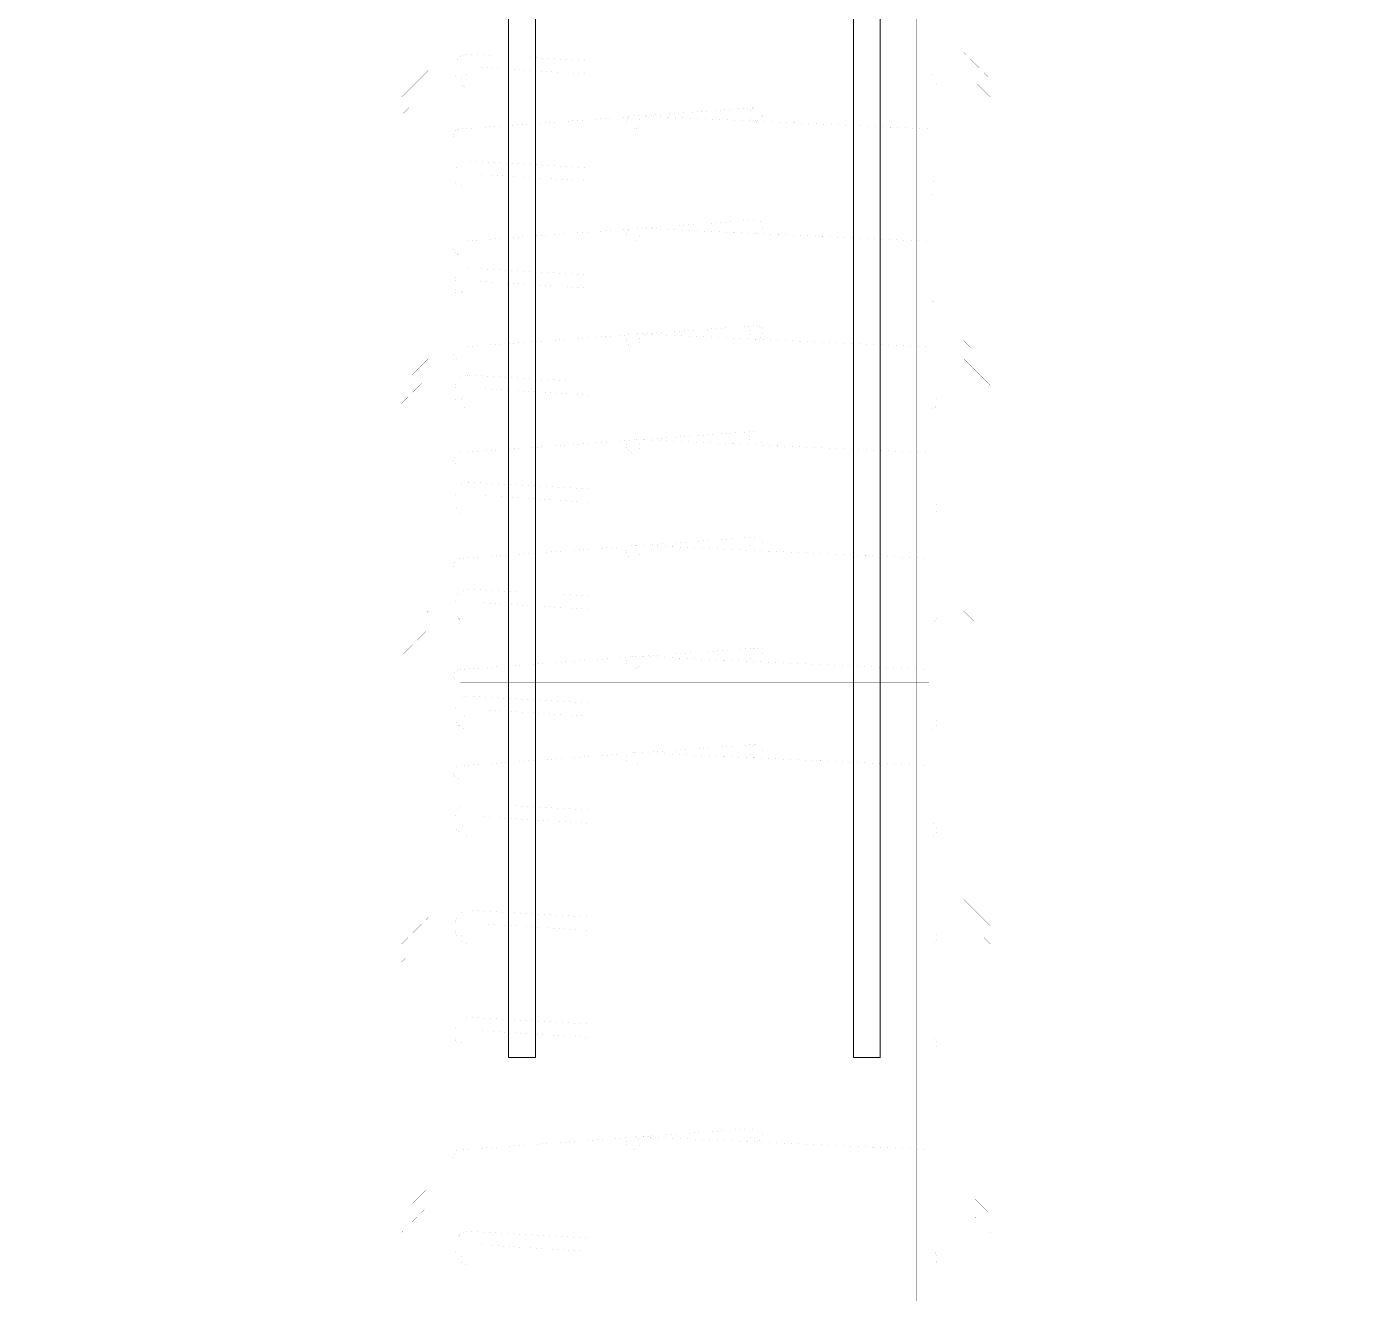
# Model space of a CAD drawing. Header units: millimetres. Extents: x -2171 to 1563, y -1758 to -1505.
# Drawn here: x 1394.287 to 1397.881, y -1597.589 to -1594.187 of the extents above; entities that cross this region are included whole.
import ezdxf

# ---------------------------------------------------------------- set-up
doc = ezdxf.new("R2010")
doc.units = ezdxf.units.MM
doc.linetypes.add('DOT', pattern=[0.025, 0, -0.025])
doc.layers.add('A-ANNO-DIMS', color=1, linetype='Continuous', lineweight=9)
doc.layers.add('Tablet', color=150, linetype='Continuous', true_color=0x0180ff)

msp = doc.modelspace()

# ---------------------------------------------------------------- linework, layer by layer
at = {"layer": 'A-ANNO-DIMS', "color": 94, "linetype": 'Continuous', "ltscale": 0.5}
for points in [[(1395.581, -1596.9561), (1395.581, -1592.9617)], [(1395.6529, -1592.9657), (1395.6529, -1596.9561)], [(1396.5067, -1596.9561), (1396.5067, -1592.9659)], [(1396.5786, -1592.9659), (1396.5786, -1596.9561)], [(1395.581, -1596.9561), (1395.6529, -1596.9561)], [(1396.5067, -1596.9561), (1396.5786, -1596.9561)]]:
    msp.add_lwpolyline(points, dxfattribs=at)
at = {"layer": 'Tablet', "color": 96, "true_color": 0x018001, "const_width": 0.0000431}
for points in [[(1395.563, -1592.7512), (1395.563, -1603.5324), (1395.4911, -1603.5324), (1395.4911, -1592.7512)], [(1396.111, -1592.7512), (1396.111, -1603.5324), (1396.0571, -1603.5324), (1396.0571, -1592.7512)], [(1396.677, -1592.7512), (1396.677, -1603.5324), (1396.6052, -1603.5324), (1396.6052, -1592.7512)], [(1395.335, -1594.1894), (1395.3108, -1594.2137)], [(1396.8331, -1594.1894), (1396.8573, -1594.2137)], [(1395.3653, -1594.2076), (1395.2934, -1594.2795)], [(1395.2987, -1594.2258), (1395.2934, -1594.231)], [(1396.8028, -1594.2076), (1396.8747, -1594.2795)], [(1396.8694, -1594.2258), (1396.8747, -1594.231)], [(1395.3471, -1594.2742), (1395.3229, -1594.2984)], [(1395.3653, -1594.256), (1395.3592, -1594.2621)], [(1395.4552, -1594.3324), (1395.4552, -1594.3288), (1395.4554, -1594.3263), (1395.456, -1594.3239), (1395.4571, -1594.3216), (1395.4585, -1594.3196), (1395.4603, -1594.3178), (1395.4624, -1594.3164), (1395.4646, -1594.3153), (1395.467, -1594.3147), (1395.4695, -1594.3145), (1396.7166, -1594.3145), (1396.7191, -1594.3147), (1396.7215, -1594.3153), (1396.7238, -1594.3164), (1396.7258, -1594.3178), (1396.7276, -1594.3196), (1396.729, -1594.3216), (1396.7301, -1594.3239), (1396.7307, -1594.3263), (1396.7309, -1594.3288), (1396.7309, -1594.336), (1396.7307, -1594.3385), (1396.7301, -1594.3409), (1396.729, -1594.3432), (1396.7276, -1594.3453), (1396.7258, -1594.347), (1396.7238, -1594.3485), (1396.7215, -1594.3495), (1396.7191, -1594.3502), (1396.7166, -1594.3504), (1395.4731, -1594.3504), (1395.4669, -1594.3498), (1395.4608, -1594.3482), (1395.4552, -1594.3456), (1395.45, -1594.342), (1395.4456, -1594.3376), (1395.442, -1594.3324), (1395.4394, -1594.3267), (1395.4377, -1594.3207), (1395.4372, -1594.3145), (1395.4372, -1594.2965), (1395.4377, -1594.2902), (1395.4394, -1594.2842), (1395.442, -1594.2785), (1395.4456, -1594.2734), (1395.45, -1594.269), (1395.4552, -1594.2654), (1395.4608, -1594.2627), (1395.4669, -1594.2611), (1395.4731, -1594.2605), (1395.7966, -1594.2785), (1395.7966, -1594.3145), (1395.5055, -1594.2965)], [(1396.8028, -1594.256), (1396.8089, -1594.2621)], [(1396.821, -1594.2742), (1396.8452, -1594.2984)], [(1395.3653, -1594.3044), (1395.2934, -1594.3763)], [(1395.3108, -1594.3105), (1395.2934, -1594.3279)], [(1396.8028, -1594.3044), (1396.8747, -1594.3763)], [(1396.8573, -1594.3105), (1396.8747, -1594.3279)], [(1395.3592, -1594.3589), (1395.335, -1594.3831)], [(1396.8089, -1594.3589), (1396.8331, -1594.3831)], [(1395.3653, -1594.4012), (1395.2934, -1594.4731)], [(1395.3229, -1594.3952), (1395.2987, -1594.4194)], [(1396.2458, -1594.4043), (1395.9354, -1594.4268)], [(1396.2638, -1594.4223), (1396.2634, -1594.4258), (1396.2624, -1594.4291), (1396.2607, -1594.4322), (1396.2585, -1594.435), (1396.2558, -1594.4372), (1396.2527, -1594.4389), (1396.2493, -1594.4399), (1396.2458, -1594.4402), (1396.2423, -1594.4399), (1396.2389, -1594.4389), (1396.2358, -1594.4372), (1396.2331, -1594.435), (1396.2308, -1594.4322), (1396.2292, -1594.4291), (1396.2282, -1594.4258), (1396.2278, -1594.4223), (1396.2282, -1594.4188), (1396.2292, -1594.4154), (1396.2308, -1594.4123), (1396.2331, -1594.4096), (1396.2358, -1594.4073), (1396.2389, -1594.4057), (1396.2423, -1594.4046), (1396.2458, -1594.4043), (1396.2493, -1594.4046), (1396.2527, -1594.4057), (1396.2558, -1594.4073), (1396.2585, -1594.4096), (1396.2607, -1594.4123), (1396.2624, -1594.4154), (1396.2634, -1594.4188), (1396.2638, -1594.4223)], [(1396.8028, -1594.4012), (1396.8747, -1594.4731)], [(1396.8452, -1594.3952), (1396.8694, -1594.4194)], [(1395.3653, -1594.4496), (1395.3471, -1594.4678)], [(1395.9051, -1594.429), (1395.4516, -1594.4618)], [(1395.9331, -1594.4438), (1395.9328, -1594.4473), (1395.9318, -1594.4507), (1395.9301, -1594.4538), (1395.9279, -1594.4565), (1395.9251, -1594.4588), (1395.922, -1594.4604), (1395.9187, -1594.4614), (1395.9152, -1594.4618), (1395.9117, -1594.4614), (1395.9083, -1594.4604), (1395.9052, -1594.4588), (1395.9025, -1594.4565), (1395.9002, -1594.4538), (1395.8986, -1594.4507), (1395.8975, -1594.4473), (1395.8972, -1594.4438), (1395.8975, -1594.4403), (1395.8986, -1594.437), (1395.9002, -1594.4338), (1395.9025, -1594.4311), (1395.9052, -1594.4289), (1395.9083, -1594.4272), (1395.9117, -1594.4262), (1395.9152, -1594.4259), (1395.9187, -1594.4262), (1395.922, -1594.4272), (1395.9251, -1594.4289), (1395.9279, -1594.4311), (1395.9301, -1594.4338), (1395.9318, -1594.437), (1395.9328, -1594.4403), (1395.9331, -1594.4438)], [(1395.9152, -1594.4259), (1396.713, -1594.4618)], [(1396.8028, -1594.4496), (1396.821, -1594.4678)], [(1395.335, -1594.4799), (1395.3108, -1594.5041)], [(1396.8331, -1594.4799), (1396.8573, -1594.5041)], [(1395.3653, -1594.498), (1395.2934, -1594.5699)], [(1395.2987, -1594.5162), (1395.2934, -1594.5215)], [(1396.8028, -1594.498), (1396.8747, -1594.5699)], [(1396.8694, -1594.5162), (1396.8747, -1594.5215)], [(1395.3653, -1594.5464), (1395.3592, -1594.5525)], [(1395.4552, -1594.6199), (1395.4552, -1594.6163), (1395.4554, -1594.6138), (1395.456, -1594.6114), (1395.4571, -1594.6091), (1395.4585, -1594.6071), (1395.4603, -1594.6053), (1395.4624, -1594.6039), (1395.4646, -1594.6028), (1395.467, -1594.6022), (1395.4695, -1594.602), (1396.7166, -1594.602), (1396.7191, -1594.6022), (1396.7215, -1594.6028), (1396.7238, -1594.6039), (1396.7258, -1594.6053), (1396.7276, -1594.6071), (1396.729, -1594.6091), (1396.7301, -1594.6114), (1396.7307, -1594.6138), (1396.7309, -1594.6163), (1396.7309, -1594.6235), (1396.7307, -1594.626), (1396.7301, -1594.6284), (1396.729, -1594.6307), (1396.7276, -1594.6328), (1396.7258, -1594.6345), (1396.7238, -1594.636), (1396.7215, -1594.637), (1396.7191, -1594.6377), (1396.7166, -1594.6379), (1395.4731, -1594.6379), (1395.4669, -1594.6373), (1395.4608, -1594.6357), (1395.4552, -1594.6331), (1395.45, -1594.6295), (1395.4456, -1594.6251), (1395.442, -1594.6199), (1395.4394, -1594.6142), (1395.4377, -1594.6082), (1395.4372, -1594.602), (1395.4372, -1594.584), (1395.4377, -1594.5777), (1395.4394, -1594.5717), (1395.442, -1594.566), (1395.4456, -1594.5609), (1395.45, -1594.5565), (1395.4552, -1594.5529), (1395.4608, -1594.5502), (1395.4669, -1594.5486), (1395.4731, -1594.548), (1395.7966, -1594.566), (1395.7966, -1594.602), (1395.5055, -1594.584)], [(1396.8028, -1594.5464), (1396.8089, -1594.5525)], [(1395.3653, -1594.5949), (1395.2934, -1594.6667)], [(1395.3471, -1594.5646), (1395.3229, -1594.5888)], [(1396.8028, -1594.5949), (1396.8747, -1594.6667)], [(1396.821, -1594.5646), (1396.8452, -1594.5888)], [(1394.2872, -1594.6199), (1395.2934, -1594.6199)], [(1395.3108, -1594.6009), (1395.2934, -1594.6183)], [(1396.8573, -1594.6009), (1396.8747, -1594.6183)], [(1397.8809, -1594.6199), (1396.8747, -1594.6199)], [(1395.3592, -1594.6493), (1395.335, -1594.6735)], [(1396.8089, -1594.6493), (1396.8331, -1594.6735)], [(1395.3653, -1594.6917), (1395.2934, -1594.7635)], [(1395.3229, -1594.6856), (1395.2987, -1594.7098)], [(1396.2458, -1594.7062), (1395.9354, -1594.7286)], [(1396.2638, -1594.7241), (1396.2634, -1594.7276), (1396.2624, -1594.731), (1396.2607, -1594.7341), (1396.2585, -1594.7368), (1396.2558, -1594.7391), (1396.2527, -1594.7407), (1396.2493, -1594.7418), (1396.2458, -1594.7421), (1396.2423, -1594.7418), (1396.2389, -1594.7407), (1396.2358, -1594.7391), (1396.2331, -1594.7368), (1396.2308, -1594.7341), (1396.2292, -1594.731), (1396.2282, -1594.7276), (1396.2278, -1594.7241), (1396.2282, -1594.7206), (1396.2292, -1594.7173), (1396.2308, -1594.7142), (1396.2331, -1594.7114), (1396.2358, -1594.7092), (1396.2389, -1594.7075), (1396.2423, -1594.7065), (1396.2458, -1594.7062), (1396.2493, -1594.7065), (1396.2527, -1594.7075), (1396.2558, -1594.7092), (1396.2585, -1594.7114), (1396.2607, -1594.7142), (1396.2624, -1594.7173), (1396.2634, -1594.7206), (1396.2638, -1594.7241)], [(1396.8028, -1594.6917), (1396.8747, -1594.7635)], [(1396.8452, -1594.6856), (1396.8694, -1594.7098)], [(1395.3653, -1594.7401), (1395.3471, -1594.7583)], [(1395.9051, -1594.7308), (1395.4516, -1594.7637)], [(1395.9331, -1594.7457), (1395.9328, -1594.7492), (1395.9318, -1594.7526), (1395.9301, -1594.7557), (1395.9279, -1594.7584), (1395.9251, -1594.7606), (1395.922, -1594.7623), (1395.9187, -1594.7633), (1395.9152, -1594.7637), (1395.9117, -1594.7633), (1395.9083, -1594.7623), (1395.9052, -1594.7606), (1395.9025, -1594.7584), (1395.9002, -1594.7557), (1395.8986, -1594.7526), (1395.8975, -1594.7492), (1395.8972, -1594.7457), (1395.8975, -1594.7422), (1395.8986, -1594.7388), (1395.9002, -1594.7357), (1395.9025, -1594.733), (1395.9052, -1594.7308), (1395.9083, -1594.7291), (1395.9117, -1594.7281), (1395.9152, -1594.7277), (1395.9187, -1594.7281), (1395.922, -1594.7291), (1395.9251, -1594.7308), (1395.9279, -1594.733), (1395.9301, -1594.7357), (1395.9318, -1594.7388), (1395.9328, -1594.7422), (1395.9331, -1594.7457)], [(1395.9152, -1594.7277), (1396.713, -1594.7637)], [(1396.8028, -1594.7401), (1396.821, -1594.7583)], [(1395.335, -1594.7704), (1395.3108, -1594.7946)], [(1396.8331, -1594.7704), (1396.8573, -1594.7946)], [(1395.3653, -1594.7885), (1395.2934, -1594.8604)], [(1395.2987, -1594.8067), (1395.2934, -1594.812)], [(1396.8028, -1594.7885), (1396.8747, -1594.8604)], [(1396.8694, -1594.8067), (1396.8747, -1594.812)], [(1395.3653, -1594.8369), (1395.3592, -1594.843)], [(1395.4552, -1594.9074), (1395.4552, -1594.9038), (1395.4554, -1594.9013), (1395.456, -1594.8989), (1395.4571, -1594.8966), (1395.4585, -1594.8946), (1395.4603, -1594.8928), (1395.4624, -1594.8914), (1395.4646, -1594.8903), (1395.467, -1594.8897), (1395.4695, -1594.8895), (1396.7166, -1594.8895), (1396.7191, -1594.8897), (1396.7215, -1594.8903), (1396.7238, -1594.8914), (1396.7258, -1594.8928), (1396.7276, -1594.8946), (1396.729, -1594.8966), (1396.7301, -1594.8989), (1396.7307, -1594.9013), (1396.7309, -1594.9038), (1396.7309, -1594.911), (1396.7307, -1594.9135), (1396.7301, -1594.9159), (1396.729, -1594.9182), (1396.7276, -1594.9203), (1396.7258, -1594.922), (1396.7238, -1594.9235), (1396.7215, -1594.9245), (1396.7191, -1594.9252), (1396.7166, -1594.9254), (1395.4731, -1594.9254), (1395.4669, -1594.9248), (1395.4608, -1594.9232), (1395.4552, -1594.9206), (1395.45, -1594.917), (1395.4456, -1594.9126), (1395.442, -1594.9074), (1395.4394, -1594.9017), (1395.4377, -1594.8957), (1395.4372, -1594.8895), (1395.4372, -1594.8715), (1395.4377, -1594.8652), (1395.4394, -1594.8592), (1395.442, -1594.8535), (1395.4456, -1594.8484), (1395.45, -1594.844), (1395.4552, -1594.8404), (1395.4608, -1594.8377), (1395.4669, -1594.8361), (1395.4731, -1594.8355), (1395.7966, -1594.8535), (1395.7966, -1594.8895), (1395.5055, -1594.8715)], [(1396.8028, -1594.8369), (1396.8089, -1594.843)], [(1395.3653, -1594.8853), (1395.2934, -1594.9572)], [(1395.3471, -1594.8551), (1395.3229, -1594.8793)], [(1396.8028, -1594.8853), (1396.8747, -1594.9572)], [(1396.821, -1594.8551), (1396.8452, -1594.8793)], [(1395.3108, -1594.8914), (1395.2934, -1594.9088)], [(1396.8573, -1594.8914), (1396.8747, -1594.9088)], [(1395.3592, -1594.9398), (1395.335, -1594.964)], [(1396.8089, -1594.9398), (1396.8331, -1594.964)], [(1395.3653, -1594.9821), (1395.2934, -1595.054)], [(1395.3229, -1594.9761), (1395.2987, -1595.0003)], [(1396.2458, -1594.9901), (1395.9354, -1595.0125)], [(1396.2638, -1595.008), (1396.2634, -1595.0116), (1396.2624, -1595.0149), (1396.2607, -1595.018), (1396.2585, -1595.0208), (1396.2558, -1595.023), (1396.2527, -1595.0246), (1396.2493, -1595.0257), (1396.2458, -1595.026), (1396.2423, -1595.0257), (1396.2389, -1595.0246), (1396.2358, -1595.023), (1396.2331, -1595.0208), (1396.2308, -1595.018), (1396.2292, -1595.0149), (1396.2282, -1595.0116), (1396.2278, -1595.008), (1396.2282, -1595.0045), (1396.2292, -1595.0012), (1396.2308, -1594.9981), (1396.2331, -1594.9953), (1396.2358, -1594.9931), (1396.2389, -1594.9914), (1396.2423, -1594.9904), (1396.2458, -1594.9901), (1396.2493, -1594.9904), (1396.2527, -1594.9914), (1396.2558, -1594.9931), (1396.2585, -1594.9953), (1396.2607, -1594.9981), (1396.2624, -1595.0012), (1396.2634, -1595.0045), (1396.2638, -1595.008)], [(1396.8028, -1594.9821), (1396.8747, -1595.054)], [(1396.8452, -1594.9761), (1396.8694, -1595.0003)], [(1395.3653, -1595.0305), (1395.3471, -1595.0487)], [(1395.9051, -1595.0147), (1395.4516, -1595.0476)], [(1395.9331, -1595.0296), (1395.9328, -1595.0331), (1395.9318, -1595.0365), (1395.9301, -1595.0396), (1395.9279, -1595.0423), (1395.9251, -1595.0445), (1395.922, -1595.0462), (1395.9187, -1595.0472), (1395.9152, -1595.0476), (1395.9117, -1595.0472), (1395.9083, -1595.0462), (1395.9052, -1595.0445), (1395.9025, -1595.0423), (1395.9002, -1595.0396), (1395.8986, -1595.0365), (1395.8975, -1595.0331), (1395.8972, -1595.0296), (1395.8975, -1595.0261), (1395.8986, -1595.0227), (1395.9002, -1595.0196), (1395.9025, -1595.0169), (1395.9052, -1595.0147), (1395.9083, -1595.013), (1395.9117, -1595.012), (1395.9152, -1595.0116), (1395.9187, -1595.012), (1395.922, -1595.013), (1395.9251, -1595.0147), (1395.9279, -1595.0169), (1395.9301, -1595.0196), (1395.9318, -1595.0227), (1395.9328, -1595.0261), (1395.9331, -1595.0296)], [(1395.9152, -1595.0116), (1396.713, -1595.0476)], [(1396.8028, -1595.0305), (1396.821, -1595.0487)], [(1395.335, -1595.0608), (1395.3108, -1595.085)], [(1396.8331, -1595.0608), (1396.8573, -1595.085)], [(1395.3653, -1595.0789), (1395.2934, -1595.1508)], [(1395.2987, -1595.0971), (1395.2934, -1595.1024)], [(1396.8028, -1595.0789), (1396.8747, -1595.1508)], [(1396.8694, -1595.0971), (1396.8747, -1595.1024)], [(1395.3653, -1595.1274), (1395.3592, -1595.1334)], [(1395.4552, -1595.1949), (1395.4552, -1595.1913), (1395.4554, -1595.1888), (1395.456, -1595.1864), (1395.4571, -1595.1841), (1395.4585, -1595.1821), (1395.4603, -1595.1803), (1395.4624, -1595.1789), (1395.4646, -1595.1778), (1395.467, -1595.1772), (1395.4695, -1595.177), (1396.7166, -1595.177), (1396.7191, -1595.1772), (1396.7215, -1595.1778), (1396.7238, -1595.1789), (1396.7258, -1595.1803), (1396.7276, -1595.1821), (1396.729, -1595.1841), (1396.7301, -1595.1864), (1396.7307, -1595.1888), (1396.7309, -1595.1913), (1396.7309, -1595.1985), (1396.7307, -1595.201), (1396.7301, -1595.2034), (1396.729, -1595.2057), (1396.7276, -1595.2078), (1396.7258, -1595.2095), (1396.7238, -1595.211), (1396.7215, -1595.212), (1396.7191, -1595.2127), (1396.7166, -1595.2129), (1395.4731, -1595.2129), (1395.4669, -1595.2123), (1395.4608, -1595.2107), (1395.4552, -1595.2081), (1395.45, -1595.2045), (1395.4456, -1595.2001), (1395.442, -1595.1949), (1395.4394, -1595.1892), (1395.4377, -1595.1832), (1395.4372, -1595.177), (1395.4372, -1595.159), (1395.4377, -1595.1527), (1395.4394, -1595.1467), (1395.442, -1595.141), (1395.4456, -1595.1359), (1395.45, -1595.1315), (1395.4552, -1595.1279), (1395.4608, -1595.1252), (1395.4669, -1595.1236), (1395.4731, -1595.123), (1395.7966, -1595.141), (1395.7966, -1595.177), (1395.5055, -1595.159)], [(1396.8028, -1595.1274), (1396.8089, -1595.1334)], [(1395.3471, -1595.1455), (1395.3229, -1595.1697)], [(1396.821, -1595.1455), (1396.8452, -1595.1697)], [(1395.3653, -1595.1758), (1395.2934, -1595.2476)], [(1395.3108, -1595.1818), (1395.2934, -1595.1992)], [(1396.8028, -1595.1758), (1396.8747, -1595.2476)], [(1396.8573, -1595.1818), (1396.8747, -1595.1992)], [(1395.3592, -1595.2302), (1395.335, -1595.2544)], [(1396.8089, -1595.2302), (1396.8331, -1595.2544)], [(1395.3653, -1595.2726), (1395.2934, -1595.3445)], [(1395.3229, -1595.2665), (1395.2987, -1595.2908)], [(1396.2458, -1595.274), (1395.9354, -1595.2965)], [(1396.2638, -1595.292), (1396.2634, -1595.2955), (1396.2624, -1595.2988), (1396.2607, -1595.3019), (1396.2585, -1595.3047), (1396.2558, -1595.3069), (1396.2527, -1595.3086), (1396.2493, -1595.3096), (1396.2458, -1595.3099), (1396.2423, -1595.3096), (1396.2389, -1595.3086), (1396.2358, -1595.3069), (1396.2331, -1595.3047), (1396.2308, -1595.3019), (1396.2292, -1595.2988), (1396.2282, -1595.2955), (1396.2278, -1595.292), (1396.2282, -1595.2884), (1396.2292, -1595.2851), (1396.2308, -1595.282), (1396.2331, -1595.2792), (1396.2358, -1595.277), (1396.2389, -1595.2753), (1396.2423, -1595.2743), (1396.2458, -1595.274), (1396.2493, -1595.2743), (1396.2527, -1595.2753), (1396.2558, -1595.277), (1396.2585, -1595.2792), (1396.2607, -1595.282), (1396.2624, -1595.2851), (1396.2634, -1595.2884), (1396.2638, -1595.292)], [(1396.8028, -1595.2726), (1396.8747, -1595.3445)], [(1396.8452, -1595.2665), (1396.8694, -1595.2908)], [(1395.9051, -1595.2986), (1395.4516, -1595.3315)], [(1395.9331, -1595.3135), (1395.9328, -1595.317), (1395.9318, -1595.3204), (1395.9301, -1595.3235), (1395.9279, -1595.3262), (1395.9251, -1595.3285), (1395.922, -1595.3301), (1395.9187, -1595.3311), (1395.9152, -1595.3315), (1395.9117, -1595.3311), (1395.9083, -1595.3301), (1395.9052, -1595.3285), (1395.9025, -1595.3262), (1395.9002, -1595.3235), (1395.8986, -1595.3204), (1395.8975, -1595.317), (1395.8972, -1595.3135), (1395.8975, -1595.31), (1395.8986, -1595.3066), (1395.9002, -1595.3035), (1395.9025, -1595.3008), (1395.9052, -1595.2986), (1395.9083, -1595.2969), (1395.9117, -1595.2959), (1395.9152, -1595.2955), (1395.9187, -1595.2959), (1395.922, -1595.2969), (1395.9251, -1595.2986), (1395.9279, -1595.3008), (1395.9301, -1595.3035), (1395.9318, -1595.3066), (1395.9328, -1595.31), (1395.9331, -1595.3135)], [(1395.9152, -1595.2955), (1396.713, -1595.3315)], [(1395.335, -1595.3513), (1395.3108, -1595.3755)], [(1395.3653, -1595.321), (1395.3471, -1595.3392)], [(1396.8028, -1595.321), (1396.821, -1595.3392)], [(1396.8331, -1595.3513), (1396.8573, -1595.3755)], [(1395.3653, -1595.3694), (1395.2934, -1595.4413)], [(1395.2987, -1595.3876), (1395.2934, -1595.3929)], [(1396.8028, -1595.3694), (1396.8747, -1595.4413)], [(1396.8694, -1595.3876), (1396.8747, -1595.3929)], [(1395.3653, -1595.4178), (1395.3592, -1595.4239)], [(1395.4552, -1595.4824), (1395.4552, -1595.4788), (1395.4554, -1595.4763), (1395.456, -1595.4739), (1395.4571, -1595.4716), (1395.4585, -1595.4696), (1395.4603, -1595.4678), (1395.4624, -1595.4664), (1395.4646, -1595.4653), (1395.467, -1595.4647), (1395.4695, -1595.4645), (1396.7166, -1595.4645), (1396.7191, -1595.4647), (1396.7215, -1595.4653), (1396.7238, -1595.4664), (1396.7258, -1595.4678), (1396.7276, -1595.4696), (1396.729, -1595.4716), (1396.7301, -1595.4739), (1396.7307, -1595.4763), (1396.7309, -1595.4788), (1396.7309, -1595.486), (1396.7307, -1595.4885), (1396.7301, -1595.4909), (1396.729, -1595.4932), (1396.7276, -1595.4953), (1396.7258, -1595.497), (1396.7238, -1595.4985), (1396.7215, -1595.4995), (1396.7191, -1595.5002), (1396.7166, -1595.5004), (1395.4731, -1595.5004), (1395.4669, -1595.4998), (1395.4608, -1595.4982), (1395.4552, -1595.4956), (1395.45, -1595.492), (1395.4456, -1595.4876), (1395.442, -1595.4824), (1395.4394, -1595.4767), (1395.4377, -1595.4707), (1395.4372, -1595.4645), (1395.4372, -1595.4465), (1395.4377, -1595.4402), (1395.4394, -1595.4342), (1395.442, -1595.4285), (1395.4456, -1595.4234), (1395.45, -1595.419), (1395.4552, -1595.4154), (1395.4608, -1595.4127), (1395.4669, -1595.4111), (1395.4731, -1595.4105), (1395.7966, -1595.4285), (1395.7966, -1595.4645), (1395.5055, -1595.4465)], [(1396.8028, -1595.4178), (1396.8089, -1595.4239)], [(1395.3471, -1595.436), (1395.3229, -1595.4602)], [(1396.821, -1595.436), (1396.8452, -1595.4602)], [(1395.3653, -1595.4662), (1395.2934, -1595.5381)], [(1395.3108, -1595.4723), (1395.2934, -1595.4897)], [(1396.8028, -1595.4662), (1396.8747, -1595.5381)], [(1396.8573, -1595.4723), (1396.8747, -1595.4897)], [(1395.3592, -1595.5207), (1395.335, -1595.5449)], [(1396.8089, -1595.5207), (1396.8331, -1595.5449)], [(1395.3653, -1595.563), (1395.2934, -1595.6349)], [(1395.3229, -1595.557), (1395.2987, -1595.5812)], [(1396.2458, -1595.5579), (1395.9354, -1595.5804)], [(1396.2638, -1595.5759), (1396.2634, -1595.5794), (1396.2624, -1595.5827), (1396.2607, -1595.5858), (1396.2585, -1595.5886), (1396.2558, -1595.5908), (1396.2527, -1595.5925), (1396.2493, -1595.5935), (1396.2458, -1595.5938), (1396.2423, -1595.5935), (1396.2389, -1595.5925), (1396.2358, -1595.5908), (1396.2331, -1595.5886), (1396.2308, -1595.5858), (1396.2292, -1595.5827), (1396.2282, -1595.5794), (1396.2278, -1595.5759), (1396.2282, -1595.5724), (1396.2292, -1595.569), (1396.2308, -1595.5659), (1396.2331, -1595.5632), (1396.2358, -1595.5609), (1396.2389, -1595.5593), (1396.2423, -1595.5582), (1396.2458, -1595.5579), (1396.2493, -1595.5582), (1396.2527, -1595.5593), (1396.2558, -1595.5609), (1396.2585, -1595.5632), (1396.2607, -1595.5659), (1396.2624, -1595.569), (1396.2634, -1595.5724), (1396.2638, -1595.5759)], [(1396.8028, -1595.563), (1396.8747, -1595.6349)], [(1396.8452, -1595.557), (1396.8694, -1595.5812)], [(1395.9051, -1595.5826), (1395.4516, -1595.6154)], [(1395.9331, -1595.5974), (1395.9328, -1595.6009), (1395.9318, -1595.6043), (1395.9301, -1595.6074), (1395.9279, -1595.6101), (1395.9251, -1595.6124), (1395.922, -1595.614), (1395.9187, -1595.615), (1395.9152, -1595.6154), (1395.9117, -1595.615), (1395.9083, -1595.614), (1395.9052, -1595.6124), (1395.9025, -1595.6101), (1395.9002, -1595.6074), (1395.8986, -1595.6043), (1395.8975, -1595.6009), (1395.8972, -1595.5974), (1395.8975, -1595.5939), (1395.8986, -1595.5905), (1395.9002, -1595.5874), (1395.9025, -1595.5847), (1395.9052, -1595.5825), (1395.9083, -1595.5808), (1395.9117, -1595.5798), (1395.9152, -1595.5795), (1395.9187, -1595.5798), (1395.922, -1595.5808), (1395.9251, -1595.5825), (1395.9279, -1595.5847), (1395.9301, -1595.5874), (1395.9318, -1595.5905), (1395.9328, -1595.5939), (1395.9331, -1595.5974)], [(1395.9152, -1595.5795), (1396.713, -1595.6154)], [(1395.335, -1595.6417), (1395.3108, -1595.6659)], [(1395.3653, -1595.6114), (1395.3471, -1595.6296)], [(1396.8028, -1595.6114), (1396.821, -1595.6296)], [(1396.8331, -1595.6417), (1396.8573, -1595.6659)], [(1395.3653, -1595.6599), (1395.2934, -1595.7317)], [(1395.2987, -1595.678), (1395.2934, -1595.6833)], [(1396.8028, -1595.6599), (1396.8747, -1595.7317)], [(1396.8694, -1595.678), (1396.8747, -1595.6833)], [(1395.3653, -1595.7083), (1395.3592, -1595.7143)], [(1395.4552, -1595.7699), (1395.4552, -1595.7663), (1395.4554, -1595.7638), (1395.456, -1595.7614), (1395.4571, -1595.7591), (1395.4585, -1595.7571), (1395.4603, -1595.7553), (1395.4624, -1595.7539), (1395.4646, -1595.7528), (1395.467, -1595.7522), (1395.4695, -1595.752), (1396.7166, -1595.752), (1396.7191, -1595.7522), (1396.7215, -1595.7528), (1396.7238, -1595.7539), (1396.7258, -1595.7553), (1396.7276, -1595.7571), (1396.729, -1595.7591), (1396.7301, -1595.7614), (1396.7307, -1595.7638), (1396.7309, -1595.7663), (1396.7309, -1595.7735), (1396.7307, -1595.776), (1396.7301, -1595.7784), (1396.729, -1595.7807), (1396.7276, -1595.7828), (1396.7258, -1595.7845), (1396.7238, -1595.786), (1396.7215, -1595.787), (1396.7191, -1595.7877), (1396.7166, -1595.7879), (1395.4731, -1595.7879), (1395.4669, -1595.7873), (1395.4608, -1595.7857), (1395.4552, -1595.7831), (1395.45, -1595.7795), (1395.4456, -1595.7751), (1395.442, -1595.7699), (1395.4394, -1595.7642), (1395.4377, -1595.7582), (1395.4372, -1595.752), (1395.4372, -1595.734), (1395.4377, -1595.7277), (1395.4394, -1595.7217), (1395.442, -1595.716), (1395.4456, -1595.7109), (1395.45, -1595.7065), (1395.4552, -1595.7029), (1395.4608, -1595.7002), (1395.4669, -1595.6986), (1395.4731, -1595.698), (1395.7966, -1595.716), (1395.7966, -1595.752), (1395.5055, -1595.734)], [(1396.8028, -1595.7083), (1396.8089, -1595.7143)], [(1395.3471, -1595.7264), (1395.3229, -1595.7506)], [(1396.821, -1595.7264), (1396.8452, -1595.7506)], [(1395.3653, -1595.7567), (1395.2934, -1595.8285)], [(1395.3108, -1595.7627), (1395.2934, -1595.7801)], [(1396.8028, -1595.7567), (1396.8747, -1595.8285)], [(1396.8573, -1595.7627), (1396.8747, -1595.7801)], [(1395.3592, -1595.8112), (1395.335, -1595.8354)], [(1396.8089, -1595.8112), (1396.8331, -1595.8354)], [(1395.3653, -1595.8535), (1395.2934, -1595.9254)], [(1395.3229, -1595.8475), (1395.2987, -1595.8717)], [(1396.2458, -1595.8562), (1395.9354, -1595.8786)], [(1396.2638, -1595.8741), (1396.2634, -1595.8776), (1396.2624, -1595.881), (1396.2607, -1595.8841), (1396.2585, -1595.8868), (1396.2558, -1595.8891), (1396.2527, -1595.8907), (1396.2493, -1595.8918), (1396.2458, -1595.8921), (1396.2423, -1595.8918), (1396.2389, -1595.8907), (1396.2358, -1595.8891), (1396.2331, -1595.8868), (1396.2308, -1595.8841), (1396.2292, -1595.881), (1396.2282, -1595.8776), (1396.2278, -1595.8741), (1396.2282, -1595.8706), (1396.2292, -1595.8673), (1396.2308, -1595.8642), (1396.2331, -1595.8614), (1396.2358, -1595.8592), (1396.2389, -1595.8575), (1396.2423, -1595.8565), (1396.2458, -1595.8562), (1396.2493, -1595.8565), (1396.2527, -1595.8575), (1396.2558, -1595.8592), (1396.2585, -1595.8614), (1396.2607, -1595.8642), (1396.2624, -1595.8673), (1396.2634, -1595.8706), (1396.2638, -1595.8741)], [(1396.8028, -1595.8535), (1396.8747, -1595.9254)], [(1396.8452, -1595.8475), (1396.8694, -1595.8717)], [(1395.9051, -1595.8808), (1395.4516, -1595.9137)], [(1395.9331, -1595.8957), (1395.9328, -1595.8992), (1395.9318, -1595.9026), (1395.9301, -1595.9057), (1395.9279, -1595.9084), (1395.9251, -1595.9106), (1395.922, -1595.9123), (1395.9187, -1595.9133), (1395.9152, -1595.9137), (1395.9117, -1595.9133), (1395.9083, -1595.9123), (1395.9052, -1595.9106), (1395.9025, -1595.9084), (1395.9002, -1595.9057), (1395.8986, -1595.9026), (1395.8975, -1595.8992), (1395.8972, -1595.8957), (1395.8975, -1595.8922), (1395.8986, -1595.8888), (1395.9002, -1595.8857), (1395.9025, -1595.883), (1395.9052, -1595.8808), (1395.9083, -1595.8791), (1395.9117, -1595.8781), (1395.9152, -1595.8777), (1395.9187, -1595.8781), (1395.922, -1595.8791), (1395.9251, -1595.8808), (1395.9279, -1595.883), (1395.9301, -1595.8857), (1395.9318, -1595.8888), (1395.9328, -1595.8922), (1395.9331, -1595.8957)], [(1395.9152, -1595.8777), (1396.713, -1595.9137)], [(1395.3653, -1595.9019), (1395.3471, -1595.9201)], [(1396.8028, -1595.9019), (1396.821, -1595.9201)], [(1395.3653, -1595.9503), (1395.2934, -1596.0222)], [(1395.335, -1595.9322), (1395.3108, -1595.9564)], [(1396.8028, -1595.9503), (1396.8747, -1596.0222)], [(1396.8331, -1595.9322), (1396.8573, -1595.9564)], [(1395.2987, -1595.9685), (1395.2934, -1595.9738)], [(1395.3653, -1595.9987), (1395.3592, -1596.0048)], [(1395.4552, -1596.0574), (1395.4552, -1596.0538), (1395.4554, -1596.0513), (1395.456, -1596.0489), (1395.4571, -1596.0466), (1395.4585, -1596.0446), (1395.4603, -1596.0428), (1395.4624, -1596.0414), (1395.4646, -1596.0403), (1395.467, -1596.0397), (1395.4695, -1596.0394), (1396.7166, -1596.0394), (1396.7191, -1596.0397), (1396.7215, -1596.0403), (1396.7238, -1596.0414), (1396.7258, -1596.0428), (1396.7276, -1596.0446), (1396.729, -1596.0466), (1396.7301, -1596.0489), (1396.7307, -1596.0513), (1396.7309, -1596.0538), (1396.7309, -1596.061), (1396.7307, -1596.0635), (1396.7301, -1596.0659), (1396.729, -1596.0682), (1396.7276, -1596.0703), (1396.7258, -1596.072), (1396.7238, -1596.0735), (1396.7215, -1596.0745), (1396.7191, -1596.0752), (1396.7166, -1596.0754), (1395.4731, -1596.0754), (1395.4669, -1596.0748), (1395.4608, -1596.0732), (1395.4552, -1596.0706), (1395.45, -1596.067), (1395.4456, -1596.0625), (1395.442, -1596.0574), (1395.4394, -1596.0517), (1395.4377, -1596.0457), (1395.4372, -1596.0394), (1395.4372, -1596.0215), (1395.4377, -1596.0152), (1395.4394, -1596.0092), (1395.442, -1596.0035), (1395.4456, -1595.9984), (1395.45, -1595.994), (1395.4552, -1595.9904), (1395.4608, -1595.9877), (1395.4669, -1595.9861), (1395.4731, -1595.9855), (1395.7966, -1596.0035), (1395.7966, -1596.0394), (1395.5055, -1596.0215)], [(1396.8028, -1595.9987), (1396.8089, -1596.0048)], [(1396.8694, -1595.9685), (1396.8747, -1595.9738)], [(1395.3471, -1596.0169), (1395.3229, -1596.0411)], [(1396.821, -1596.0169), (1396.8452, -1596.0411)], [(1395.3653, -1596.0471), (1395.2934, -1596.119)], [(1395.3108, -1596.0532), (1395.2934, -1596.0706)], [(1396.8028, -1596.0471), (1396.8747, -1596.119)], [(1396.8573, -1596.0532), (1396.8747, -1596.0706)], [(1395.3592, -1596.1016), (1395.335, -1596.1258)], [(1396.8089, -1596.1016), (1396.8331, -1596.1258)], [(1395.3653, -1596.1439), (1395.2934, -1596.2158)], [(1395.3229, -1596.1379), (1395.2987, -1596.1621)], [(1395.9051, -1596.1396), (1395.4516, -1596.1724)], [(1395.9331, -1596.1544), (1395.9328, -1596.158), (1395.9318, -1596.1613), (1395.9301, -1596.1644), (1395.9279, -1596.1672), (1395.9251, -1596.1694), (1395.922, -1596.1711), (1395.9187, -1596.1721), (1395.9152, -1596.1724), (1395.9117, -1596.1721), (1395.9083, -1596.1711), (1395.9052, -1596.1694), (1395.9025, -1596.1672), (1395.9002, -1596.1644), (1395.8986, -1596.1613), (1395.8975, -1596.158), (1395.8972, -1596.1544), (1395.8975, -1596.1509), (1395.8986, -1596.1476), (1395.9002, -1596.1445), (1395.9025, -1596.1417), (1395.9052, -1596.1395), (1395.9083, -1596.1378), (1395.9117, -1596.1368), (1395.9152, -1596.1365), (1395.9187, -1596.1368), (1395.922, -1596.1378), (1395.9251, -1596.1395), (1395.9279, -1596.1417), (1395.9301, -1596.1445), (1395.9318, -1596.1476), (1395.9328, -1596.1509), (1395.9331, -1596.1544)], [(1395.9152, -1596.1365), (1396.713, -1596.1724)], [(1396.2458, -1596.1149), (1395.9354, -1596.1374)], [(1396.2638, -1596.1329), (1396.2634, -1596.1364), (1396.2624, -1596.1398), (1396.2607, -1596.1429), (1396.2585, -1596.1456), (1396.2558, -1596.1478), (1396.2527, -1596.1495), (1396.2493, -1596.1505), (1396.2458, -1596.1509), (1396.2423, -1596.1505), (1396.2389, -1596.1495), (1396.2358, -1596.1478), (1396.2331, -1596.1456), (1396.2308, -1596.1429), (1396.2292, -1596.1398), (1396.2282, -1596.1364), (1396.2278, -1596.1329), (1396.2282, -1596.1294), (1396.2292, -1596.126), (1396.2308, -1596.1229), (1396.2331, -1596.1202), (1396.2358, -1596.1179), (1396.2389, -1596.1163), (1396.2423, -1596.1153), (1396.2458, -1596.1149), (1396.2493, -1596.1153), (1396.2527, -1596.1163), (1396.2558, -1596.1179), (1396.2585, -1596.1202), (1396.2607, -1596.1229), (1396.2624, -1596.126), (1396.2634, -1596.1294), (1396.2638, -1596.1329)], [(1396.8028, -1596.1439), (1396.8747, -1596.2158)], [(1396.8452, -1596.1379), (1396.8694, -1596.1621)], [(1395.3653, -1596.1924), (1395.3471, -1596.2105)], [(1396.8028, -1596.1924), (1396.821, -1596.2105)], [(1395.3653, -1596.2408), (1395.2934, -1596.3126)], [(1395.335, -1596.2226), (1395.3108, -1596.2468)], [(1396.8028, -1596.2408), (1396.8747, -1596.3126)], [(1396.8331, -1596.2226), (1396.8573, -1596.2468)], [(1395.2987, -1596.2589), (1395.2934, -1596.2642)], [(1395.3653, -1596.2892), (1395.3592, -1596.2952)], [(1395.4552, -1596.3449), (1395.4552, -1596.3413), (1395.4554, -1596.3388), (1395.456, -1596.3364), (1395.4571, -1596.3341), (1395.4585, -1596.3321), (1395.4603, -1596.3303), (1395.4624, -1596.3289), (1395.4646, -1596.3278), (1395.467, -1596.3272), (1395.4695, -1596.3269), (1396.7166, -1596.3269), (1396.7191, -1596.3272), (1396.7215, -1596.3278), (1396.7238, -1596.3289), (1396.7258, -1596.3303), (1396.7276, -1596.3321), (1396.729, -1596.3341), (1396.7301, -1596.3364), (1396.7307, -1596.3388), (1396.7309, -1596.3413), (1396.7309, -1596.3485), (1396.7307, -1596.351), (1396.7301, -1596.3534), (1396.729, -1596.3557), (1396.7276, -1596.3578), (1396.7258, -1596.3595), (1396.7238, -1596.361), (1396.7215, -1596.362), (1396.7191, -1596.3627), (1396.7166, -1596.3629), (1395.4731, -1596.3629), (1395.4669, -1596.3623), (1395.4608, -1596.3607), (1395.4552, -1596.3581), (1395.45, -1596.3545), (1395.4456, -1596.35), (1395.442, -1596.3449), (1395.4394, -1596.3392), (1395.4377, -1596.3332), (1395.4372, -1596.3269), (1395.4372, -1596.309), (1395.4377, -1596.3027), (1395.4394, -1596.2967), (1395.442, -1596.291), (1395.4456, -1596.2859), (1395.45, -1596.2815), (1395.4552, -1596.2779), (1395.4608, -1596.2752), (1395.4669, -1596.2736), (1395.4731, -1596.273), (1395.7966, -1596.291), (1395.7966, -1596.3269), (1395.5055, -1596.309)], [(1396.8028, -1596.2892), (1396.8089, -1596.2952)], [(1396.8694, -1596.2589), (1396.8747, -1596.2642)], [(1395.3471, -1596.3073), (1395.3229, -1596.3316)], [(1396.821, -1596.3073), (1396.8452, -1596.3316)], [(1395.3653, -1596.3376), (1395.2934, -1596.4095)], [(1395.3108, -1596.3437), (1395.2934, -1596.361)], [(1396.8028, -1596.3376), (1396.8747, -1596.4095)], [(1396.8573, -1596.3437), (1396.8747, -1596.361)], [(1395.3592, -1596.3921), (1395.335, -1596.4163)], [(1396.8089, -1596.3921), (1396.8331, -1596.4163)], [(1395.3229, -1596.4284), (1395.2987, -1596.4526)], [(1396.8452, -1596.4284), (1396.8694, -1596.4526)], [(1395.3653, -1596.4344), (1395.2934, -1596.5063)], [(1396.8028, -1596.4344), (1396.8747, -1596.5063)], [(1395.3653, -1596.4828), (1395.3471, -1596.501)], [(1396.8028, -1596.4828), (1396.821, -1596.501)], [(1395.3653, -1596.5312), (1395.2934, -1596.6031)], [(1395.335, -1596.5131), (1395.3108, -1596.5373)], [(1396.8028, -1596.5312), (1396.8747, -1596.6031)], [(1396.8331, -1596.5131), (1396.8573, -1596.5373)], [(1395.2987, -1596.5494), (1395.2934, -1596.5547)], [(1395.4552, -1596.6324), (1395.4552, -1596.6288), (1395.4554, -1596.6263), (1395.456, -1596.6239), (1395.4571, -1596.6216), (1395.4585, -1596.6196), (1395.4603, -1596.6178), (1395.4624, -1596.6164), (1395.4646, -1596.6153), (1395.467, -1596.6147), (1395.4695, -1596.6144), (1396.7166, -1596.6144), (1396.7191, -1596.6147), (1396.7215, -1596.6153), (1396.7238, -1596.6164), (1396.7258, -1596.6178), (1396.7276, -1596.6196), (1396.729, -1596.6216), (1396.7301, -1596.6239), (1396.7307, -1596.6263), (1396.7309, -1596.6288), (1396.7309, -1596.636), (1396.7307, -1596.6385), (1396.7301, -1596.6409), (1396.729, -1596.6432), (1396.7276, -1596.6453), (1396.7258, -1596.647), (1396.7238, -1596.6485), (1396.7215, -1596.6495), (1396.7191, -1596.6502), (1396.7166, -1596.6504), (1395.4731, -1596.6504), (1395.4669, -1596.6498), (1395.4608, -1596.6482), (1395.4552, -1596.6456), (1395.45, -1596.642), (1395.4456, -1596.6375), (1395.442, -1596.6324), (1395.4394, -1596.6267), (1395.4377, -1596.6207), (1395.4372, -1596.6144), (1395.4372, -1596.5965), (1395.4377, -1596.5902), (1395.4394, -1596.5842), (1395.442, -1596.5785), (1395.4456, -1596.5734), (1395.45, -1596.569), (1395.4552, -1596.5654), (1395.4608, -1596.5627), (1395.4669, -1596.5611), (1395.4731, -1596.5605), (1395.7966, -1596.5785), (1395.7966, -1596.6144), (1395.5055, -1596.5965)], [(1396.8694, -1596.5494), (1396.8747, -1596.5547)], [(1395.3471, -1596.5978), (1395.3229, -1596.622)], [(1395.3653, -1596.5796), (1395.3592, -1596.5857)], [(1396.8028, -1596.5796), (1396.8089, -1596.5857)], [(1396.821, -1596.5978), (1396.8452, -1596.622)], [(1395.3653, -1596.628), (1395.2934, -1596.6999)], [(1395.3108, -1596.6341), (1395.2934, -1596.6515)], [(1396.8028, -1596.628), (1396.8747, -1596.6999)], [(1396.8573, -1596.6341), (1396.8747, -1596.6515)], [(1395.3592, -1596.6825), (1395.335, -1596.7067)], [(1396.8089, -1596.6825), (1396.8331, -1596.7067)], [(1395.3229, -1596.7188), (1395.2987, -1596.743)], [(1396.8452, -1596.7188), (1396.8694, -1596.743)], [(1395.3653, -1596.7249), (1395.2934, -1596.7967)], [(1396.8028, -1596.7249), (1396.8747, -1596.7967)], [(1395.3653, -1596.7733), (1395.3471, -1596.7914)], [(1396.8028, -1596.7733), (1396.821, -1596.7914)], [(1395.3653, -1596.8217), (1395.2934, -1596.8935)], [(1395.335, -1596.8035), (1395.3108, -1596.8277)], [(1396.8028, -1596.8217), (1396.8747, -1596.8935)], [(1396.8331, -1596.8035), (1396.8573, -1596.8277)], [(1395.2987, -1596.8398), (1395.2934, -1596.8451)], [(1395.4552, -1596.9199), (1395.4552, -1596.9163), (1395.4554, -1596.9138), (1395.456, -1596.9114), (1395.4571, -1596.9091), (1395.4585, -1596.9071), (1395.4603, -1596.9053), (1395.4624, -1596.9039), (1395.4646, -1596.9028), (1395.467, -1596.9022), (1395.4695, -1596.9019), (1396.7166, -1596.9019), (1396.7191, -1596.9022), (1396.7215, -1596.9028), (1396.7238, -1596.9039), (1396.7258, -1596.9053), (1396.7276, -1596.9071), (1396.729, -1596.9091), (1396.7301, -1596.9114), (1396.7307, -1596.9138), (1396.7309, -1596.9163), (1396.7309, -1596.9235), (1396.7307, -1596.926), (1396.7301, -1596.9284), (1396.729, -1596.9307), (1396.7276, -1596.9328), (1396.7258, -1596.9345), (1396.7238, -1596.936), (1396.7215, -1596.937), (1396.7191, -1596.9377), (1396.7166, -1596.9379), (1395.4731, -1596.9379), (1395.4669, -1596.9373), (1395.4608, -1596.9357), (1395.4552, -1596.9331), (1395.45, -1596.9295), (1395.4456, -1596.925), (1395.442, -1596.9199), (1395.4394, -1596.9142), (1395.4377, -1596.9082), (1395.4372, -1596.9019), (1395.4372, -1596.884), (1395.4377, -1596.8777), (1395.4394, -1596.8717), (1395.442, -1596.866), (1395.4456, -1596.8609), (1395.45, -1596.8565), (1395.4552, -1596.8529), (1395.4608, -1596.8502), (1395.4669, -1596.8486), (1395.4731, -1596.848), (1395.7966, -1596.866), (1395.7966, -1596.9019), (1395.5055, -1596.884)], [(1396.8694, -1596.8398), (1396.8747, -1596.8451)], [(1395.3471, -1596.8883), (1395.3229, -1596.9125)], [(1395.3653, -1596.8701), (1395.3592, -1596.8762)], [(1396.8028, -1596.8701), (1396.8089, -1596.8762)], [(1396.821, -1596.8883), (1396.8452, -1596.9125)], [(1395.3653, -1596.9185), (1395.2934, -1596.9904)], [(1395.3108, -1596.9246), (1395.2934, -1596.942)], [(1396.8028, -1596.9185), (1396.8747, -1596.9904)], [(1396.8573, -1596.9246), (1396.8747, -1596.942)], [(1395.3592, -1596.973), (1395.335, -1596.9972)], [(1396.8089, -1596.973), (1396.8331, -1596.9972)], [(1395.3653, -1597.0153), (1395.2934, -1597.0872)], [(1395.3229, -1597.0093), (1395.2987, -1597.0335)], [(1396.8028, -1597.0153), (1396.8747, -1597.0872)], [(1396.8452, -1597.0093), (1396.8694, -1597.0335)], [(1395.3653, -1597.0637), (1395.3471, -1597.0819)], [(1396.8028, -1597.0637), (1396.821, -1597.0819)], [(1395.3653, -1597.1121), (1395.2934, -1597.184)], [(1395.335, -1597.094), (1395.3108, -1597.1182)], [(1396.8028, -1597.1121), (1396.8747, -1597.184)], [(1396.8331, -1597.094), (1396.8573, -1597.1182)], [(1395.2987, -1597.1303), (1395.2934, -1597.1356)], [(1396.2458, -1597.1463), (1395.9354, -1597.1688)], [(1396.2638, -1597.1643), (1396.2634, -1597.1678), (1396.2624, -1597.1712), (1396.2607, -1597.1743), (1396.2585, -1597.177), (1396.2558, -1597.1792), (1396.2527, -1597.1809), (1396.2493, -1597.1819), (1396.2458, -1597.1823), (1396.2423, -1597.1819), (1396.2389, -1597.1809), (1396.2358, -1597.1792), (1396.2331, -1597.177), (1396.2308, -1597.1743), (1396.2292, -1597.1712), (1396.2282, -1597.1678), (1396.2278, -1597.1643), (1396.2282, -1597.1608), (1396.2292, -1597.1574), (1396.2308, -1597.1543), (1396.2331, -1597.1516), (1396.2358, -1597.1494), (1396.2389, -1597.1477), (1396.2423, -1597.1467), (1396.2458, -1597.1463), (1396.2493, -1597.1467), (1396.2527, -1597.1477), (1396.2558, -1597.1494), (1396.2585, -1597.1516), (1396.2607, -1597.1543), (1396.2624, -1597.1574), (1396.2634, -1597.1608), (1396.2638, -1597.1643)], [(1396.8694, -1597.1303), (1396.8747, -1597.1356)], [(1395.3471, -1597.1787), (1395.3229, -1597.2029)], [(1395.3653, -1597.1605), (1395.3592, -1597.1666)], [(1395.9051, -1597.171), (1395.4516, -1597.2038)], [(1395.9331, -1597.1859), (1395.9328, -1597.1894), (1395.9318, -1597.1927), (1395.9301, -1597.1958), (1395.9279, -1597.1986), (1395.9251, -1597.2008), (1395.922, -1597.2025), (1395.9187, -1597.2035), (1395.9152, -1597.2038), (1395.9117, -1597.2035), (1395.9083, -1597.2025), (1395.9052, -1597.2008), (1395.9025, -1597.1986), (1395.9002, -1597.1958), (1395.8986, -1597.1927), (1395.8975, -1597.1894), (1395.8972, -1597.1859), (1395.8975, -1597.1823), (1395.8986, -1597.179), (1395.9002, -1597.1759), (1395.9025, -1597.1731), (1395.9052, -1597.1709), (1395.9083, -1597.1693), (1395.9117, -1597.1682), (1395.9152, -1597.1679), (1395.9187, -1597.1682), (1395.922, -1597.1693), (1395.9251, -1597.1709), (1395.9279, -1597.1731), (1395.9301, -1597.1759), (1395.9318, -1597.179), (1395.9328, -1597.1823), (1395.9331, -1597.1859)], [(1395.9152, -1597.1679), (1396.713, -1597.2038)], [(1396.8028, -1597.1605), (1396.8089, -1597.1666)], [(1396.821, -1597.1787), (1396.8452, -1597.2029)], [(1395.3653, -1597.2089), (1395.2934, -1597.2808)], [(1395.3108, -1597.215), (1395.2934, -1597.2324)], [(1396.8028, -1597.2089), (1396.8747, -1597.2808)], [(1396.8573, -1597.215), (1396.8747, -1597.2324)], [(1395.3592, -1597.2634), (1395.335, -1597.2876)], [(1396.8089, -1597.2634), (1396.8331, -1597.2876)], [(1395.3653, -1597.3058), (1395.2934, -1597.3776)], [(1395.3229, -1597.2997), (1395.2987, -1597.3239)], [(1396.8028, -1597.3058), (1396.8747, -1597.3776)], [(1396.8452, -1597.2997), (1396.8694, -1597.3239)], [(1395.3653, -1597.3542), (1395.3471, -1597.3723)], [(1396.8028, -1597.3542), (1396.821, -1597.3723)], [(1395.3653, -1597.4026), (1395.2934, -1597.4745)], [(1395.335, -1597.3844), (1395.3108, -1597.4087)], [(1396.8028, -1597.4026), (1396.8747, -1597.4745)], [(1396.8331, -1597.3844), (1396.8573, -1597.4087)], [(1395.2987, -1597.4208), (1395.2934, -1597.426)], [(1395.4552, -1597.4949), (1395.4552, -1597.4913), (1395.4554, -1597.4888), (1395.456, -1597.4864), (1395.4571, -1597.4841), (1395.4585, -1597.4821), (1395.4603, -1597.4803), (1395.4624, -1597.4789), (1395.4646, -1597.4778), (1395.467, -1597.4772), (1395.4695, -1597.4769), (1396.7166, -1597.4769), (1396.7191, -1597.4772), (1396.7215, -1597.4778), (1396.7238, -1597.4789), (1396.7258, -1597.4803), (1396.7276, -1597.4821), (1396.729, -1597.4841), (1396.7301, -1597.4864), (1396.7307, -1597.4888), (1396.7309, -1597.4913), (1396.7309, -1597.4985), (1396.7307, -1597.501), (1396.7301, -1597.5034), (1396.729, -1597.5057), (1396.7276, -1597.5078), (1396.7258, -1597.5095), (1396.7238, -1597.511), (1396.7215, -1597.512), (1396.7191, -1597.5127), (1396.7166, -1597.5129), (1395.4731, -1597.5129), (1395.4669, -1597.5123), (1395.4608, -1597.5107), (1395.4552, -1597.5081), (1395.45, -1597.5045), (1395.4456, -1597.5), (1395.442, -1597.4949), (1395.4394, -1597.4892), (1395.4377, -1597.4832), (1395.4372, -1597.4769), (1395.4372, -1597.459), (1395.4377, -1597.4527), (1395.4394, -1597.4467), (1395.442, -1597.441), (1395.4456, -1597.4359), (1395.45, -1597.4314), (1395.4552, -1597.4279), (1395.4608, -1597.4252), (1395.4669, -1597.4236), (1395.4731, -1597.423), (1395.7966, -1597.441), (1395.7966, -1597.4769), (1395.5055, -1597.459)], [(1396.8694, -1597.4208), (1396.8747, -1597.426)], [(1395.3471, -1597.4692), (1395.3229, -1597.4934)], [(1395.3653, -1597.451), (1395.3592, -1597.4571)], [(1396.8028, -1597.451), (1396.8089, -1597.4571)], [(1396.821, -1597.4692), (1396.8452, -1597.4934)], [(1395.3653, -1597.4994), (1395.2934, -1597.5713)], [(1395.3108, -1597.5055), (1395.2934, -1597.5229)], [(1396.8028, -1597.4994), (1396.8747, -1597.5713)], [(1396.8573, -1597.5055), (1396.8747, -1597.5229)], [(1395.3592, -1597.5539), (1395.335, -1597.5781)], [(1396.8089, -1597.5539), (1396.8331, -1597.5781)]]:
    msp.add_lwpolyline(points, dxfattribs=at)
at = {"layer": 'Tablet', "color": 150, "true_color": 0x0180ff, "const_width": 0.0000431}
for points in [[(1395.3653, -1603.5324), (1395.3653, -1593.3621), (1394.2872, -1593.3621), (1394.2872, -1593.434), (1395.2934, -1593.434), (1395.2934, -1603.5324)], [(1396.8028, -1603.5324), (1396.8028, -1593.3621), (1397.8809, -1593.3621), (1397.8809, -1593.434), (1396.8747, -1593.434), (1396.8747, -1603.5324)]]:
    msp.add_lwpolyline(points, close=True, dxfattribs=at)
at = {"layer": 'Tablet', "color": 96, "linetype": 'DOT', "true_color": 0x018001, "const_width": 0.0000431}
for points in [[(1394.2872, -1594.3109), (1394.2872, -1594.2246)], [(1397.8809, -1594.3109), (1397.8809, -1594.2246)], [(1394.2872, -1594.4402), (1394.2872, -1594.354)], [(1397.8809, -1594.4402), (1397.8809, -1594.354)], [(1394.2872, -1594.5696), (1394.2872, -1594.4834)], [(1397.8809, -1594.5696), (1397.8809, -1594.4834)], [(1394.2872, -1594.699), (1394.2872, -1594.6127)], [(1397.8809, -1594.699), (1397.8809, -1594.6127)], [(1394.2872, -1594.8284), (1394.2872, -1594.7421)], [(1397.8809, -1594.8284), (1397.8809, -1594.7421)], [(1394.2872, -1594.9577), (1394.2872, -1594.8715)], [(1397.8809, -1594.9577), (1397.8809, -1594.8715)], [(1394.2872, -1595.0512), (1394.2872, -1595.0009)], [(1397.8809, -1595.0512), (1397.8809, -1595.0009)]]:
    msp.add_lwpolyline(points, dxfattribs=at)
at = {"layer": 'Tablet', "color": 96, "true_color": 0x018001, "const_width": 0.0000431}
for points in [[(1396.7094, -1594.4618), (1395.4516, -1594.4618), (1395.4481, -1594.4621), (1395.4447, -1594.4632), (1395.4416, -1594.4648), (1395.4389, -1594.4671), (1395.4366, -1594.4698), (1395.435, -1594.4729), (1395.4339, -1594.4763), (1395.4336, -1594.4798), (1395.4339, -1594.4833), (1395.435, -1594.4866), (1395.4366, -1594.4897), (1395.4389, -1594.4925), (1395.4416, -1594.4947), (1395.4447, -1594.4964), (1395.4481, -1594.4974), (1395.4516, -1594.4977), (1396.7094, -1594.4977)], [(1396.7094, -1594.7637), (1395.4516, -1594.7637), (1395.4481, -1594.764), (1395.4447, -1594.765), (1395.4416, -1594.7667), (1395.4389, -1594.7689), (1395.4366, -1594.7717), (1395.435, -1594.7748), (1395.4339, -1594.7781), (1395.4336, -1594.7816), (1395.4339, -1594.7851), (1395.435, -1594.7885), (1395.4366, -1594.7916), (1395.4389, -1594.7943), (1395.4416, -1594.7966), (1395.4447, -1594.7982), (1395.4481, -1594.7993), (1395.4516, -1594.7996), (1396.7094, -1594.7996)], [(1396.7094, -1595.0476), (1395.4516, -1595.0476), (1395.4481, -1595.0479), (1395.4447, -1595.0489), (1395.4416, -1595.0506), (1395.4389, -1595.0528), (1395.4366, -1595.0556), (1395.435, -1595.0587), (1395.4339, -1595.062), (1395.4336, -1595.0655), (1395.4339, -1595.0691), (1395.435, -1595.0724), (1395.4366, -1595.0755), (1395.4389, -1595.0783), (1395.4416, -1595.0805), (1395.4447, -1595.0821), (1395.4481, -1595.0832), (1395.4516, -1595.0835), (1396.7094, -1595.0835)], [(1396.7094, -1595.3315), (1395.4516, -1595.3315), (1395.4481, -1595.3318), (1395.4447, -1595.3328), (1395.4416, -1595.3345), (1395.4389, -1595.3367), (1395.4366, -1595.3395), (1395.435, -1595.3426), (1395.4339, -1595.3459), (1395.4336, -1595.3495), (1395.4339, -1595.353), (1395.435, -1595.3563), (1395.4366, -1595.3594), (1395.4389, -1595.3622), (1395.4416, -1595.3644), (1395.4447, -1595.3661), (1395.4481, -1595.3671), (1395.4516, -1595.3674), (1396.7094, -1595.3674)], [(1396.7094, -1595.6154), (1395.4516, -1595.6154), (1395.4481, -1595.6157), (1395.4447, -1595.6168), (1395.4416, -1595.6184), (1395.4389, -1595.6207), (1395.4366, -1595.6234), (1395.435, -1595.6265), (1395.4339, -1595.6299), (1395.4336, -1595.6334), (1395.4339, -1595.6369), (1395.435, -1595.6402), (1395.4366, -1595.6433), (1395.4389, -1595.6461), (1395.4416, -1595.6483), (1395.4447, -1595.65), (1395.4481, -1595.651), (1395.4516, -1595.6513), (1396.7094, -1595.6513)], [(1396.7094, -1595.9137), (1395.4516, -1595.9137), (1395.4481, -1595.914), (1395.4447, -1595.915), (1395.4416, -1595.9167), (1395.4389, -1595.9189), (1395.4366, -1595.9217), (1395.435, -1595.9248), (1395.4339, -1595.9281), (1395.4336, -1595.9316), (1395.4339, -1595.9351), (1395.435, -1595.9385), (1395.4366, -1595.9416), (1395.4389, -1595.9443), (1395.4416, -1595.9466), (1395.4447, -1595.9482), (1395.4481, -1595.9493), (1395.4516, -1595.9496), (1396.7094, -1595.9496)], [(1396.7094, -1596.1724), (1395.4516, -1596.1724), (1395.4481, -1596.1728), (1395.4447, -1596.1738), (1395.4416, -1596.1754), (1395.4389, -1596.1777), (1395.4366, -1596.1804), (1395.435, -1596.1835), (1395.4339, -1596.1869), (1395.4336, -1596.1904), (1395.4339, -1596.1939), (1395.435, -1596.1973), (1395.4366, -1596.2004), (1395.4389, -1596.2031), (1395.4416, -1596.2053), (1395.4447, -1596.207), (1395.4481, -1596.208), (1395.4516, -1596.2084), (1396.7094, -1596.2084)], [(1396.7094, -1597.2038), (1395.4516, -1597.2038), (1395.4481, -1597.2042), (1395.4447, -1597.2052), (1395.4416, -1597.2069), (1395.4389, -1597.2091), (1395.4366, -1597.2118), (1395.435, -1597.2149), (1395.4339, -1597.2183), (1395.4336, -1597.2218), (1395.4339, -1597.2253), (1395.435, -1597.2287), (1395.4366, -1597.2318), (1395.4389, -1597.2345), (1395.4416, -1597.2367), (1395.4447, -1597.2384), (1395.4481, -1597.2394), (1395.4516, -1597.2398), (1396.7094, -1597.2398)]]:
    msp.add_lwpolyline(points, close=True, dxfattribs=at)

doc.saveas('drawing.dxf')
